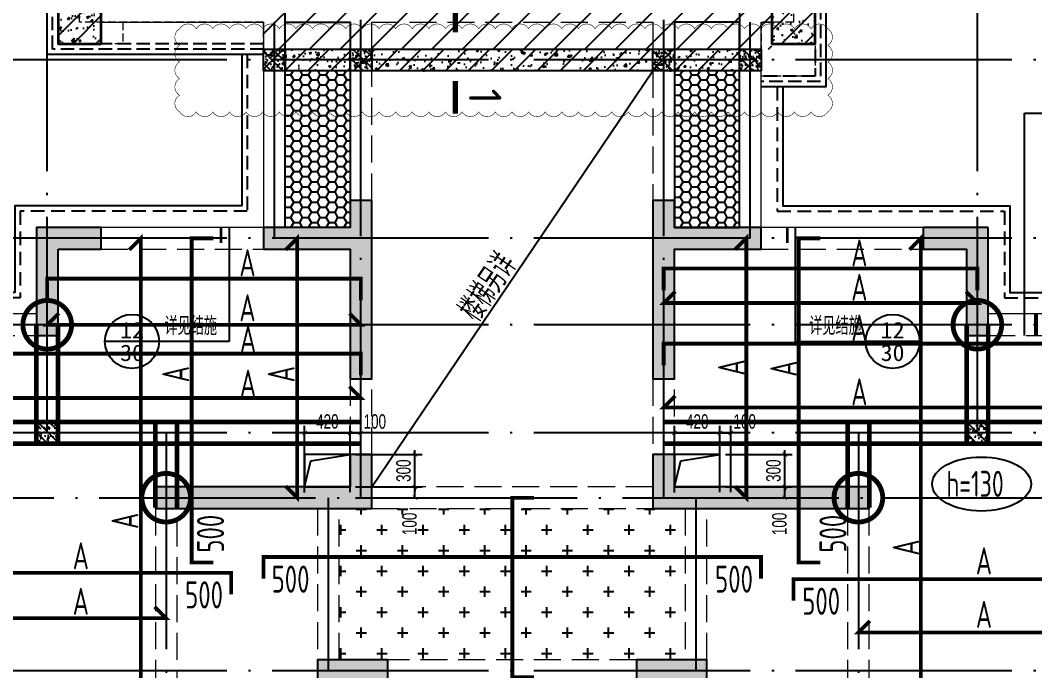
# Model space of a CAD drawing. Extents: x -812054 to 22247, y -644080 to 1003627.
# Drawn here: x -360705 to -351326, y -220460 to -214443 of the extents above; entities that cross this region are included whole.
import ezdxf
from ezdxf.enums import TextEntityAlignment as Align

# ---------------------------------------------------------------- set-up
doc = ezdxf.new("R2010")
doc.units = 0
doc.header["$LTSCALE"] = 1000
for name, pattern in [('__DASH', [0.35, 0.25, -0.1]), ('DASH', [0.35, 0.25, -0.1]), ('DOTE', [2.42, 2, -0.2, 0.02, -0.2]), ('HIDDEN', [0.375, 0.25, -0.125])]:
    doc.linetypes.add(name, pattern=pattern)
doc.layers.get('0').update_dxf_attribs({"linetype": 'CONTINUOUS'})
doc.layers.get('DEFPOINTS').update_dxf_attribs({"linetype": 'CONTINUOUS'})
doc.layers.add('+公共字体', color=7, linetype='CONTINUOUS', lineweight=20)
doc.layers.add('平面-看线', color=45, linetype='CONTINUOUS', lineweight=15)
for name, color, linetype in [('A-DOTE', 10, 'DOTE'), ('DIM_IDEN', 67, 'CONTINUOUS'), ('HATCH', 8, 'CONTINUOUS'), ('PUB_TEXT', 2, 'CONTINUOUS'), ('ROOF', 183, 'CONTINUOUS'), ('S-B板填充', 251, 'CONTINUOUS'), ('S-B板标注', 3, 'CONTINUOUS'), ('S-B板边线', 2, 'CONTINUOUS'), ('S-B板配筋', 6, 'CONTINUOUS'), ('S-B板配筋号', 7, 'CONTINUOUS'), ('S-C承台编号', 6, 'CONTINUOUS'), ('S-D洞口', 4, 'CONTINUOUS'), ('S-D洞口标注', 3, 'CONTINUOUS'), ('S-L主梁线', 4, 'DASH'), ('S-Q墙填充', 252, 'CONTINUOUS'), ('S-Q墙实线', 6, 'CONTINUOUS'), ('S-Z柱填充', 252, 'CONTINUOUS'), ('S-Z柱实线', 6, 'CONTINUOUS'), ('S-板正筋', 2, 'CONTINUOUS'), ('S-构造柱', 212, 'CONTINUOUS'), ('THICK', 6, 'CONTINUOUS'), ('看线', 251, 'CONTINUOUS')]:
    doc.layers.add(name, color=color, linetype=linetype)
doc.layers.add('审图修改', color=2, linetype='CONTINUOUS', plot=False)
doc.layers.add('配箍校核', color=34, linetype='CONTINUOUS', plot=False)
doc.styles.add('_TCH_AXIS', font='COMPLEX', dxfattribs={"bigfont": 'GBCBIG'})
doc.styles.add('_TCH_LABEL', font='simhei.ttf')
doc.styles.add('TSSD_Label', font='Tssdeng.shx', dxfattribs={"width": 0.7, "bigfont": 'hztxt.shx'})
doc.styles.add('TSSD_REIN', font='tssdeng.shx', dxfattribs={"width": 0.7, "height": 300, "bigfont": 'tssdchn.shx'})
doc.styles.add('结构文字', font='zstxt.shx', dxfattribs={"width": 0.7, "bigfont": 'zshz.shx'})
doc.dimstyles.new('STRUCK30', dxfattribs={"dimscale": 0.33333, "dimtxt": 400, "dimasz": 121, "dimexe": 200, "dimexo": 150, "dimgap": 115, "dimtad": 1, "dimdec": 0, "dimdsep": 46, "dimtxsty": '结构文字', "dimblk": 'ARCHTICK', "dimcen": 400, "dimclrd": 3, "dimclre": 3, "dimclrt": 7, "dimadec": 0, "dimazin": 0, "dimtfac": 1, "dimtdec": 0, "dimtix": 1, "dimtmove": 2, "dimatfit": 3, "dimldrblk": '_DIMX', "dimfxl": 1, "dimtolj": 1, "dimtzin": 0, "dimarcsym": 0})

# ---------------------------------------------------------------- blocks, each defined once
blk = doc.blocks.new('20210726.16350016')
at = {"layer": 'A-DOTE'}
for p, q in [((12800, 13700), (12800, 21100)), ((15700, 13100.3), (15700, 21100)), ((18500, 13100.3), (18500, 21100)), ((21400, 13700), (21400, 21100)), ((14900, 15500), (14900, 17600)), ((19300, 15500), (19300, 17600)), ((55600, 17150), (3600, 17150)), ((55600, 15500), (3600, 15500)), ((55600, 14700), (3600, 14700)), ((55600, 13700), (3600, 13700)), ((13900.2, 13700), (13900, 3600)), ((20299.8, 13700), (20300, 3600)), ((3600, 13100.3), (55600, 13100.3)), ((15400, 11500), (15400, 13100)), ((18800, 11500), (18800, 13100)), ((55600, 11500), (3600, 11500))]:
    blk.add_line(p, q, dxfattribs=at)
blk = doc.blocks.new('20210729.03492876')
at = {"layer": 'ROOF', "ltscale": 0.8}
for points in [[(10500, 13200), (8500, 13200), (8500, 16500), (15700, 16500), (15700, 12900), (15100, 12900)], [(10700, 13250), (10700, 13700), (9000, 13700), (9000, 16000), (15200, 16000), (15200, 13700), (14900, 13700), (14900, 13250)]]:
    blk.add_lwpolyline(points, dxfattribs=at)
at = {"layer": 'ROOF', "linetype": '__DASH', "ltscale": 0.5}
for points in [[(10500, 13250), (8550, 13250), (8550, 16450), (15650, 16450), (15650, 12950), (15100, 12950)], [(10500, 13300), (8600, 13300), (8600, 16400), (15600, 16400), (15600, 13000), (15100, 13000)]]:
    blk.add_lwpolyline(points, dxfattribs=at)
at = {"layer": '平面-看线', "linetype": 'DASH', "ltscale": 0.3}
for points in [[(10500, 13250), (10500, 13500), (9200, 13500), (9200, 13300), (8600, 13300), (8600, 14100)], [(15600, 13700), (15600, 13000), (15100, 13000)], [(10500, 13250), (10500, 13500), (8800, 13500), (8800, 16200), (15400, 16200), (15400, 13500), (15100, 13500), (15100, 13250)]]:
    blk.add_lwpolyline(points, dxfattribs=at)
at = {"layer": '看线', "color": 201}
for points in [[(10300, 13200), (10300, 11800), (8200, 11800), (8200, 11000), (1800, 11000), (1800, 10000), (0, 10000), (0, 1500), (2850, 1500)], [(15300, 12900), (15300, 11800), (17400, 11800), (17400, 11000), (23800, 11000), (23800, 11000), (25300, 11000)]]:
    blk.add_lwpolyline(points, dxfattribs=at)
at = {"layer": '看线', "color": 201, "linetype": 'HIDDEN', "ltscale": 0.5}
for points in [[(10350, 13200), (10350, 11750), (8250, 11750), (8250, 10950), (1850, 10950), (1850, 9950), (50, 9950), (50, 1550), (2900, 1550)], [(15250, 12900), (15250, 11750), (17350, 11750), (17350, 10950), (23750, 10950), (23750, 10950), (25300, 10950)]]:
    blk.add_lwpolyline(points, dxfattribs=at)
blk = doc.blocks.new('_ArchTick')
at = {"color": 0, "linetype": 'ByBlock', "const_width": 0.15}
blk.add_lwpolyline([(-0.5, -0.5), (0.5, 0.5)], dxfattribs=at)
blk = doc.blocks.new('*D1370')
at = {"layer": 'DEFPOINTS', "color": 0, "transparency": 16777216}
for p in [(-357656.5, -218459.8), (-357056.5, -218459.8), (-357656.5, -218759.8)]:
    blk.add_point(p, dxfattribs=at)
at = {"layer": 'S-D洞口标注', "color": 3, "lineweight": -2, "transparency": 16777216}
for p, q in [((-357056.5, -218459.8), (-357056.5, -218419.5)), ((-357606.5, -218459.8), (-356989.8, -218459.8)), ((-357056.5, -218759.8), (-357056.5, -218459.8)), ((-357606.5, -218759.8), (-356989.8, -218759.8)), ((-357056.5, -218759.8), (-357056.5, -218800.2))]:
    blk.add_line(p, q, dxfattribs=at)
at = {"layer": 'S-D洞口标注', "color": 3, "lineweight": -2, "transparency": 16777216, "xscale": 40.33293, "yscale": 40.33293, "zscale": 40.33293}
for p, rotation in [((-357056.5, -218459.8), 270), ((-357056.5, -218759.8), 90)]:
    blk.add_blockref('_ArchTick', p, dxfattribs=dict(at, rotation=rotation))
at = {"layer": 'S-D洞口标注', "color": 7, "transparency": 16777216, "insert": (-357161.5, -218609.8), "char_height": 133.33, "attachment_point": 5, "rotation": 90, "style": '结构文字'}
blk.add_mtext('\\A1;300', dxfattribs=at)
blk = doc.blocks.new('_DIMX')
blk.add_line((-150, 0), (150, 0))
at = {"const_width": 50}
blk.add_lwpolyline([(-70, -70), (70, 70)], dxfattribs=at)
blk = doc.blocks.new('*D1371')
at = {"layer": 'DEFPOINTS', "color": 0, "transparency": 16777216}
for p in [(-357656.5, -218260.4), (-358076.5, -218860.4), (-357656.5, -218859.8)]:
    blk.add_point(p, dxfattribs=at)
at = {"layer": 'S-D洞口标注', "color": 3, "lineweight": -2, "transparency": 16777216}
for p, q in [((-358076.5, -218810.4), (-358076.5, -218193.8)), ((-357656.5, -218809.8), (-357656.5, -218193.8)), ((-358076.5, -218260.4), (-357656.5, -218260.4))]:
    blk.add_line(p, q, dxfattribs=at)
at = {"layer": 'S-D洞口标注', "color": 3, "lineweight": -2, "transparency": 16777216, "xscale": 40.33293, "yscale": 40.33293, "zscale": 40.33293, "rotation": 180}
blk.add_blockref('_ArchTick', (-358076.5, -218260.4), dxfattribs=at)
at = {"layer": 'S-D洞口标注', "color": 3, "lineweight": -2, "transparency": 16777216, "xscale": 40.33293, "yscale": 40.33293, "zscale": 40.33293}
blk.add_blockref('_ArchTick', (-357656.5, -218260.4), dxfattribs=at)
at = {"layer": 'S-D洞口标注', "color": 7, "transparency": 16777216, "insert": (-357866.5, -218155.4), "char_height": 133.33, "attachment_point": 5, "style": '结构文字'}
blk.add_mtext('\\A1;420', dxfattribs=at)
blk = doc.blocks.new('*D1372')
at = {"layer": 'DEFPOINTS', "color": 0, "transparency": 16777216}
for p in [(-357556.5, -218260.4), (-357656.5, -218859.8), (-357556.5, -218859.8)]:
    blk.add_point(p, dxfattribs=at)
at = {"layer": 'S-D洞口标注', "color": 3, "lineweight": -2, "transparency": 16777216}
for p, q in [((-357656.5, -218809.8), (-357656.5, -218193.8)), ((-357556.5, -218809.8), (-357556.5, -218193.8)), ((-357656.5, -218260.4), (-357556.5, -218260.4))]:
    blk.add_line(p, q, dxfattribs=at)
at = {"layer": 'S-D洞口标注', "color": 3, "lineweight": -2, "transparency": 16777216, "xscale": 40.33293, "yscale": 40.33293, "zscale": 40.33293, "rotation": 180}
blk.add_blockref('_ArchTick', (-357656.5, -218260.4), dxfattribs=at)
at = {"layer": 'S-D洞口标注', "color": 3, "lineweight": -2, "transparency": 16777216, "xscale": 40.33293, "yscale": 40.33293, "zscale": 40.33293}
blk.add_blockref('_ArchTick', (-357556.5, -218260.4), dxfattribs=at)
at = {"layer": 'S-D洞口标注', "color": 7, "transparency": 16777216, "insert": (-357427.6, -218155.4), "char_height": 133.33, "attachment_point": 5, "style": '结构文字'}
blk.add_mtext('\\A1;100', dxfattribs=at)
blk = doc.blocks.new('*D1373')
at = {"layer": 'DEFPOINTS', "color": 0, "transparency": 16777216}
for p in [(-357656.5, -218759.8), (-357056.5, -218759.8), (-357656.5, -218859.8)]:
    blk.add_point(p, dxfattribs=at)
at = {"layer": 'S-D洞口标注', "color": 3, "lineweight": -2, "transparency": 16777216}
for p, q in [((-357606.5, -218759.8), (-356989.8, -218759.8)), ((-357056.5, -218859.8), (-357056.5, -218759.8)), ((-357606.5, -218859.8), (-356989.8, -218859.8))]:
    blk.add_line(p, q, dxfattribs=at)
at = {"layer": 'S-D洞口标注', "color": 3, "lineweight": -2, "transparency": 16777216, "xscale": 40.33293, "yscale": 40.33293, "zscale": 40.33293}
for p, rotation in [((-357056.5, -218759.8), 90), ((-357056.5, -218859.8), 270)]:
    blk.add_blockref('_ArchTick', p, dxfattribs=dict(at, rotation=rotation))
at = {"layer": 'S-D洞口标注', "color": 7, "transparency": 16777216, "insert": (-357106.5, -219101.8), "char_height": 133.33, "attachment_point": 5, "rotation": 90, "style": '结构文字'}
blk.add_mtext('\\A1;100', dxfattribs=at)
blk = doc.blocks.new('*D1374')
at = {"layer": 'DEFPOINTS', "color": 0, "transparency": 16777216}
for p in [(-354236.5, -218459.8), (-353636.5, -218459.8), (-354236.5, -218759.8)]:
    blk.add_point(p, dxfattribs=at)
at = {"layer": 'S-D洞口标注', "color": 3, "lineweight": -2, "transparency": 16777216}
for p, q in [((-353636.5, -218459.8), (-353636.5, -218419.5)), ((-354186.5, -218459.8), (-353569.8, -218459.8)), ((-353636.5, -218759.8), (-353636.5, -218459.8)), ((-354186.5, -218759.8), (-353569.8, -218759.8)), ((-353636.5, -218759.8), (-353636.5, -218800.2))]:
    blk.add_line(p, q, dxfattribs=at)
at = {"layer": 'S-D洞口标注', "color": 3, "lineweight": -2, "transparency": 16777216, "xscale": 40.33293, "yscale": 40.33293, "zscale": 40.33293}
for p, rotation in [((-353636.5, -218459.8), 270), ((-353636.5, -218759.8), 90)]:
    blk.add_blockref('_ArchTick', p, dxfattribs=dict(at, rotation=rotation))
at = {"layer": 'S-D洞口标注', "color": 7, "transparency": 16777216, "insert": (-353741.5, -218609.8), "char_height": 133.33, "attachment_point": 5, "rotation": 90, "style": '结构文字'}
blk.add_mtext('\\A1;300', dxfattribs=at)
blk = doc.blocks.new('*D1375')
at = {"layer": 'DEFPOINTS', "color": 0, "transparency": 16777216}
for p in [(-354236.5, -218260.4), (-354656.5, -218860.4), (-354236.5, -218859.8)]:
    blk.add_point(p, dxfattribs=at)
at = {"layer": 'S-D洞口标注', "color": 3, "lineweight": -2, "transparency": 16777216}
for p, q in [((-354656.5, -218810.4), (-354656.5, -218193.8)), ((-354236.5, -218809.8), (-354236.5, -218193.8)), ((-354656.5, -218260.4), (-354236.5, -218260.4))]:
    blk.add_line(p, q, dxfattribs=at)
at = {"layer": 'S-D洞口标注', "color": 3, "lineweight": -2, "transparency": 16777216, "xscale": 40.33293, "yscale": 40.33293, "zscale": 40.33293, "rotation": 180}
blk.add_blockref('_ArchTick', (-354656.5, -218260.4), dxfattribs=at)
at = {"layer": 'S-D洞口标注', "color": 3, "lineweight": -2, "transparency": 16777216, "xscale": 40.33293, "yscale": 40.33293, "zscale": 40.33293}
blk.add_blockref('_ArchTick', (-354236.5, -218260.4), dxfattribs=at)
at = {"layer": 'S-D洞口标注', "color": 7, "transparency": 16777216, "insert": (-354446.5, -218155.4), "char_height": 133.33, "attachment_point": 5, "style": '结构文字'}
blk.add_mtext('\\A1;420', dxfattribs=at)
blk = doc.blocks.new('*D1376')
at = {"layer": 'DEFPOINTS', "color": 0, "transparency": 16777216}
for p in [(-354136.5, -218260.4), (-354236.5, -218859.8), (-354136.5, -218859.8)]:
    blk.add_point(p, dxfattribs=at)
at = {"layer": 'S-D洞口标注', "color": 3, "lineweight": -2, "transparency": 16777216}
for p, q in [((-354236.5, -218809.8), (-354236.5, -218193.8)), ((-354136.5, -218809.8), (-354136.5, -218193.8)), ((-354236.5, -218260.4), (-354136.5, -218260.4))]:
    blk.add_line(p, q, dxfattribs=at)
at = {"layer": 'S-D洞口标注', "color": 3, "lineweight": -2, "transparency": 16777216, "xscale": 40.33293, "yscale": 40.33293, "zscale": 40.33293, "rotation": 180}
blk.add_blockref('_ArchTick', (-354236.5, -218260.4), dxfattribs=at)
at = {"layer": 'S-D洞口标注', "color": 3, "lineweight": -2, "transparency": 16777216, "xscale": 40.33293, "yscale": 40.33293, "zscale": 40.33293}
blk.add_blockref('_ArchTick', (-354136.5, -218260.4), dxfattribs=at)
at = {"layer": 'S-D洞口标注', "color": 7, "transparency": 16777216, "insert": (-354007.6, -218155.4), "char_height": 133.33, "attachment_point": 5, "style": '结构文字'}
blk.add_mtext('\\A1;100', dxfattribs=at)
blk = doc.blocks.new('*D1377')
at = {"layer": 'DEFPOINTS', "color": 0, "transparency": 16777216}
for p in [(-354236.5, -218759.8), (-353636.5, -218759.8), (-354236.5, -218859.8)]:
    blk.add_point(p, dxfattribs=at)
at = {"layer": 'S-D洞口标注', "color": 3, "lineweight": -2, "transparency": 16777216}
for p, q in [((-354186.5, -218759.8), (-353569.8, -218759.8)), ((-353636.5, -218859.8), (-353636.5, -218759.8)), ((-354186.5, -218859.8), (-353569.8, -218859.8))]:
    blk.add_line(p, q, dxfattribs=at)
at = {"layer": 'S-D洞口标注', "color": 3, "lineweight": -2, "transparency": 16777216, "xscale": 40.33293, "yscale": 40.33293, "zscale": 40.33293}
for p, rotation in [((-353636.5, -218759.8), 90), ((-353636.5, -218859.8), 270)]:
    blk.add_blockref('_ArchTick', p, dxfattribs=dict(at, rotation=rotation))
at = {"layer": 'S-D洞口标注', "color": 7, "transparency": 16777216, "insert": (-353686.5, -219101.8), "char_height": 133.33, "attachment_point": 5, "rotation": 90, "style": '结构文字'}
blk.add_mtext('\\A1;100', dxfattribs=at)
blk = doc.blocks.new('20210803.22403995')
at = {"layer": '+公共字体', "color": 2, "const_width": 45}
for points in [[(-856038.1, -168386.5, 1), (-856038.1, -167936.5, 1), (-856038.1, -168386.5, -1)], [(-847438.1, -168386.5, 1), (-847438.1, -167936.5, 1), (-847438.1, -168386.5, -1)], [(-854937.9, -169986.3, 1), (-854937.9, -169536.3, 1), (-854937.9, -169986.3, -1)], [(-848538.3, -169986.3, 1), (-848538.3, -169536.3, 1), (-848538.3, -169986.3, -1)]]:
    blk.add_lwpolyline(points, format="xyb", dxfattribs=at)
blk = doc.blocks.new('20210807.15313138')
at = {"layer": 'S-Q墙填充'}
h = blk.add_hatch(color=252, dxfattribs=at)
h.dxf.hatch_style = 1
h.paths.add_polyline_path([(72215.6, 67839.5), (72215.6, 68189.5), (72015.6, 68189.5), (72015.6, 67939.5), (71215.5, 67939.5), (71215.5, 67739.5), (72015.6, 67739.5), (72015.6, 66539.5), (72215.6, 66539.5)])
h = blk.add_hatch(color=252, dxfattribs=at)
h.dxf.hatch_style = 1
h.paths.add_polyline_path([(74815.6, 67839.5), (74815.6, 66539.5), (75015.6, 66539.5), (75015.6, 67739.5), (75815.2, 67739.5), (75815.2, 67939.5), (75015.6, 67939.5), (75015.6, 68189.5), (74815.6, 68189.5)])
h = blk.add_hatch(color=252, dxfattribs=at)
h.dxf.hatch_style = 1
h.paths.add_polyline_path([(69315.6, 67739.5), (69715.6, 67739.5), (69715.6, 67939.5), (69115.6, 67939.5), (69115.6, 66939.5), (69315.6, 66939.5)])
h = blk.add_hatch(color=252, dxfattribs=at)
h.dxf.hatch_style = 1
h.paths.add_polyline_path([(77915.6, 67939.5), (77315.7, 67939.5), (77315.7, 67739.5), (77715.6, 67739.5), (77715.6, 66939.5), (77915.6, 66939.5)])
h = blk.add_hatch(color=252, dxfattribs=at)
h.dxf.hatch_style = 1
h.paths.add_polyline_path([(72215.6, 65339.8), (72215.6, 65839.8), (72015.6, 65839.8), (72015.6, 65539.8), (71815.6, 65539.8), (70215.6, 65539.8), (70215.6, 65339.8), (71815.6, 65339.8)])
h = blk.add_hatch(color=252, dxfattribs=at)
h.dxf.hatch_style = 1
h.paths.add_polyline_path([(75015.6, 65539.8), (75015.6, 65839.8), (74815.6, 65839.8), (74815.6, 65339.8), (75215.5, 65339.8), (76815.6, 65339.8), (76815.6, 65539.8), (75215.5, 65539.8)])
h = blk.add_hatch(color=252, dxfattribs=at)
h.dxf.hatch_style = 1
h.paths.add_polyline_path([(72365.6, 63939.5), (71715.6, 63939.5), (71715.6, 63739.5), (72165.6, 63739.5), (72165.6, 63239.5), (72165.6, 61639.5), (72565.6, 61639.5), (72565.6, 61839.5), (72365.6, 61839.5), (72365.6, 63239.5)])
h = blk.add_hatch(color=252, dxfattribs=at)
h.dxf.hatch_style = 1
h.paths.add_polyline_path([(74865.6, 61639.5), (74865.6, 63239.5), (74865.6, 63739.5), (75315.5, 63739.5), (75315.5, 63939.5), (74665.6, 63939.5), (74665.6, 63239.5), (74665.6, 61839.5), (74465.6, 61839.5), (74465.6, 61639.5)])
at = {"layer": 'S-Z柱填充'}
h = blk.add_hatch(dxfattribs=at)
h.set_pattern_fill('ARMORED', color=256, scale=30, style=0)
h.set_pattern_definition([(50, (-310092.94, 38050.78), (215.178055, -18.82564), [22.5, -247.5]), (355, (-310092.94, 38050.78), (-41.6254, 225.65764), [18, -198]), (100.4514, (-310075.01, 38049.2), (173.55281, 206.83186), [19.12206, -210.34263]), (46.1842, (-310092.94, 38110.78), (320.17231, -49.6557), [33.75, -371.25]), (96.6356, (-310066.26, 38106.64), (280.3988, 292.23536), [28.6831, -315.5139]), (351.1842, (-310092.94, 38110.78), (280.39858, 292.23558), [27, -297]), (21, (-310062.94, 38095.78), (179.072116, -120.78567), [22.5, -247.5]), (326, (-310062.94, 38095.78), (72.9946, 217.54501), [18, -198]), (71.4514, (-310048.02, 38085.71), (252.06679, 96.75915), [19.12206, -210.34263]), (37.5, (-310092.945, 38050.78), (3.647957, 99.868156), [0, -195.6, 0, -201, 0, -198.75]), (7.5, (-310092.94, 38050.78), (78.92086, 118.323514), [0, -114.6, 0, -191.1, 0, -75.75]), (327.5, (-310159.845, 38050.78), (160.146731, -6.766462), [0, -75, 0, -234, 0, -310.5]), (317.5, (-310189.84, 38050.78), (174.95585, 30.031495), [0, -97.5, 0, -155.4, 0, -220.5]), (45, (-310092.94, 38050.78), (-106.06602, 106.06602), [])])
h.paths.add_polyline_path([(69715.6, 70039.5), (69315.6, 70039.5), (69315.6, 69639.5), (69715.6, 69639.5)])
h = blk.add_hatch(dxfattribs=at)
h.set_pattern_fill('ARMORED', color=256, scale=30, style=0)
h.set_pattern_definition([(50, (-309692.94, 38050.78), (215.178055, -18.82564), [22.5, -247.5]), (355, (-309692.94, 38050.78), (-41.6254, 225.65764), [18, -198]), (100.4514, (-309675.01, 38049.21), (173.55281, 206.83186), [19.12206, -210.34263]), (46.1842, (-309692.94, 38110.78), (320.17231, -49.6557), [33.75, -371.25]), (96.6356, (-309666.26, 38106.64), (280.3988, 292.23536), [28.6831, -315.5139]), (351.1842, (-309692.94, 38110.78), (280.39858, 292.23558), [27, -297]), (21, (-309662.94, 38095.78), (179.072116, -120.78567), [22.5, -247.5]), (326, (-309662.94, 38095.78), (72.9946, 217.54501), [18, -198]), (71.4514, (-309648.02, 38085.71), (252.06679, 96.75915), [19.12206, -210.34263]), (37.5, (-309692.945, 38050.78), (3.647957, 99.868156), [0, -195.6, 0, -201, 0, -198.75]), (7.5, (-309692.94, 38050.78), (78.92086, 118.323514), [0, -114.6, 0, -191.1, 0, -75.75]), (327.5, (-309759.845, 38050.78), (160.146731, -6.766462), [0, -75, 0, -234, 0, -310.5]), (317.5, (-309789.84, 38050.78), (174.95585, 30.031495), [0, -97.5, 0, -155.4, 0, -220.5]), (45, (-309692.94, 38050.78), (-106.06602, 106.06602), [])])
h.paths.add_polyline_path([(76315.6, 70039.5), (75915.6, 70039.5), (75915.6, 69639.5), (76315.6, 69639.5)])
at = {"layer": 'S-L主梁线', "linetype": 'ByBlock', "lineweight": 18}
for p, q in [((69715.6, 69839.5), (71215.2, 69839.6)), ((71215.2, 69839.6), (71215.5, 67939.5)), ((75815.2, 67939.5), (75815.5, 69839.5)), ((72015.6, 69589.5), (71415.2, 69589.5)), ((74815.1, 69589.5), (72215.6, 69589.5)), ((75615.4, 69589.5), (75015.1, 69589.5)), ((75815.7, 69589.5), (75815.4, 69589.5)), ((71215.5, 67939.5), (69715.6, 67939.5)), ((77315.7, 67939.5), (75815.2, 67939.5)), ((69115.6, 67139.5), (67515.7, 67139.5)), ((79515.6, 67139.5), (77915.6, 67139.5))]:
    blk.add_line(p, q, dxfattribs=at)
at = {"layer": 'S-L主梁线', "linetype": 'DASH', "lineweight": 18}
for p, q in [((71415.2, 69839.6), (72015.6, 69839.7)), ((71415.2, 69589.5), (71415.2, 69839.6)), ((72015.6, 69839.7), (72015.6, 69589.5)), ((72215.6, 69589.5), (72215.6, 69839.7)), ((72215.6, 69839.7), (74815, 69839.7)), ((74815, 69839.7), (74815.1, 69589.5)), ((75015.1, 69589.5), (75015, 69839.7)), ((75015, 69839.7), (75615.5, 69839.7)), ((75615.5, 69839.7), (75615.4, 69589.5)), ((75815.5, 69839.7), (75915.6, 69839.7)), ((71415.3, 69389.5), (72015.6, 69389.5)), ((71415.5, 67939.5), (71415.3, 69389.5)), ((72015.6, 69389.5), (72015.6, 68189.5)), ((72215.6, 68189.5), (72215.6, 69389.5)), ((72215.6, 69389.5), (74815.2, 69389.5)), ((74815.1, 69389.5), (74815.6, 68189.5)), ((75015.6, 68189.5), (75015, 69389.5)), ((75015.2, 69389.5), (75615.6, 69389.5)), ((75615.4, 69389.5), (75615.3, 67939.5)), ((69715.6, 67739.5), (71215.5, 67739.5)), ((75815.2, 67739.5), (77315.7, 67739.5)), ((67615.7, 66939.5), (69115.6, 66939.5)), ((77915.6, 66939.5), (79415.6, 66939.5)), ((72015.6, 66539.5), (72015.6, 65839.8)), ((72215.6, 65839.8), (72215.6, 66539.5)), ((74815.6, 66539.5), (74815.6, 65839.8)), ((75015.6, 65839.8), (75015.6, 66539.5)), ((74815.6, 65539.8), (72215.6, 65539.8)), ((70215.6, 65339.8), (70215.7, 63339.5)), ((70415.7, 63239.5), (70415.6, 65339.8)), ((71715.6, 65339.8), (71715.6, 63939.5)), ((71915.6, 63939.5), (71915.6, 65339.8)), ((72215.6, 65339.8), (74815.6, 65339.8)), ((75115.5, 65339.8), (75115.5, 63939.5)), ((75315.5, 63939.5), (75315.5, 65339.8)), ((76615.6, 65339.8), (76615.6, 63239.5)), ((76815.6, 63339.5), (76815.6, 65339.8)), ((74665.6, 63939.5), (72365.6, 63939.5))]:
    blk.add_line(p, q, dxfattribs=at)
at = {"layer": 'S-Q墙实线'}
blk.add_lwpolyline([(72215.6, 67839.5), (72215.6, 68189.5), (72015.6, 68189.5), (72015.6, 67939.5), (71215.5, 67939.5), (71215.5, 67739.5), (72015.6, 67739.5), (72015.6, 66539.5), (72215.6, 66539.5), (72215.6, 67839.5)], dxfattribs=at)
for points in [[(74815.6, 67839.5), (74815.6, 66539.5), (75015.6, 66539.5), (75015.6, 67739.5), (75815.2, 67739.5), (75815.2, 67939.5), (75015.6, 67939.5), (75015.6, 68189.5), (74815.6, 68189.5)], [(69315.6, 67739.5), (69715.6, 67739.5), (69715.6, 67939.5), (69115.6, 67939.5), (69115.6, 66939.5), (69315.6, 66939.5)], [(77915.6, 67939.5), (77315.7, 67939.5), (77315.7, 67739.5), (77715.6, 67739.5), (77715.6, 66939.5), (77915.6, 66939.5)], [(72215.6, 65339.8), (72215.6, 65839.8), (72015.6, 65839.8), (72015.6, 65539.8), (71815.6, 65539.8), (70215.6, 65539.8), (70215.6, 65339.8), (71815.6, 65339.8)], [(75015.6, 65539.8), (75015.6, 65839.8), (74815.6, 65839.8), (74815.6, 65339.8), (75215.5, 65339.8), (76815.6, 65339.8), (76815.6, 65539.8), (75215.5, 65539.8)], [(72365.6, 63939.5), (71715.6, 63939.5), (71715.6, 63739.5), (72165.6, 63739.5), (72165.6, 63239.5), (72165.6, 61639.5), (72565.6, 61639.5), (72565.6, 61839.5), (72365.6, 61839.5), (72365.6, 63239.5)], [(74865.6, 61639.5), (74865.6, 63239.5), (74865.6, 63739.5), (75315.5, 63739.5), (75315.5, 63939.5), (74665.6, 63939.5), (74665.6, 63239.5), (74665.6, 61839.5), (74465.6, 61839.5), (74465.6, 61639.5)]]:
    blk.add_lwpolyline(points, close=True, dxfattribs=at)
at = {"layer": 'S-Z柱实线', "lineweight": 35}
for points in [[(69715.6, 70039.5), (69315.6, 70039.5), (69315.6, 69639.5), (69715.6, 69639.5)], [(76315.6, 70039.5), (75915.6, 70039.5), (75915.6, 69639.5), (76315.6, 69639.5)]]:
    blk.add_lwpolyline(points, close=True, dxfattribs=at)
blk = doc.blocks.new('20210730.02141516')
at = {"layer": 'S-构造柱'}
h = blk.add_hatch(dxfattribs=at)
h.set_pattern_fill('ARMORED', color=256, scale=15, angle=-90, style=0)
h.set_pattern_definition([(320, (-154189.41, 3278673.45), (-9.4128202, -107.5890274), [11.25, -123.75]), (265, (-154189.41, 3278673.45), (112.82882, 20.8127), [9, -99]), (10.4514, (-154190.19, 3278664.49), (103.4159313, -86.7764073), [9.5610285, -105.1713168]), (316.1842, (-154159.41, 3278673.45), (-24.827852, -160.0861573), [16.875, -185.625]), (6.6356, (-154161.48, 3278660.11), (146.117681, -140.199406), [14.341543, -157.75695]), (261.1842, (-154159.41, 3278673.45), (146.11779, -140.199292), [13.5, -148.5]), (291, (-154166.91, 3278658.45), (-60.3928336, -89.5360578), [11.25, -123.75]), (236, (-154166.91, 3278658.45), (108.7725068, -36.4972998), [9, -99]), (341.4514, (-154171.94, 3278650.99), (48.3795745, -126.0333943), [9.5610285, -105.1713168]), (307.5, (-154189.41, 3278673.454), (49.93407807, -1.8239783), [0, -97.8, 0, -100.5, 0, -99.375]), (277.5, (-154189.41, 3278673.454), (59.1617568, -39.4604306), [0, -57.3, 0, -95.55, 0, -37.875]), (237.5, (-154189.41, 3278706.904), (-3.38323076, -80.07336543), [0, -37.5, 0, -117, 0, -155.25]), (227.5, (-154189.41, 3278721.904), (15.0157473, -87.4779254), [0, -48.75, 0, -77.7, 0, -110.25]), (315, (-154189.41, 3278673.454), (53.0330086, 53.0330086), [])])
h.paths.add_polyline_path([(200, 200), (200, 0), (0, 0), (0, 200)])
blk.add_lwpolyline([(200, 200), (200, 0), (0, 0), (0, 200)], close=True, dxfattribs=at)
blk = doc.blocks.new('20210809.18285270')
at = {"layer": 'ROOF', "rotation": 359.9999999538236}
for p in [(10300, 12550.2), (11100, 12550.2), (13900, 12550.2), (14700, 12550.2), (8200, 9100.2)]:
    blk.add_blockref('20210730.02141516', p, dxfattribs=at)
at = {"layer": 'ROOF'}
blk.add_blockref('20210730.02141516', (16800, 9100.2), dxfattribs=at)
blk = doc.blocks.new('20210811.10154474')
at = {"layer": 'DIM_IDEN'}
for p, q in [((17583.9, 13461.4), (18492.9, 13461.4)), ((17583.9, 11404.6), (17583.9, 13461.4)), ((10230.2, 12404.6), (10230.2, 11350.4)), ((15464, 12404.6), (15464, 11350.4)), ((9580.9, 11350.4), (9080.9, 11350.4)), ((10230.2, 11350.4), (9580.9, 11350.4)), ((15464, 11350.4), (16113.3, 11350.4)), ((16613.3, 11350.4), (16113.3, 11350.4))]:
    blk.add_line(p, q, dxfattribs=at)
for points, const_width in [([(10155.2, 12404.6), (10155.2, 12261.8)], 25), ([(15389, 12404.6), (15389, 12261.8)], 25), ([(17688.9, 11404.6), (17688.9, 11604.6)], 35)]:
    blk.add_lwpolyline(points, dxfattribs=dict(at, const_width=const_width))
for centre in [(9330.9, 11350.4), (16363.3, 11350.4)]:
    blk.add_circle(centre, 250, dxfattribs=at)
at = {"layer": 'PUB_TEXT', "style": '_TCH_AXIS'}
for p in [(9631, 11409.8), (15592.2, 11409.8)]:
    blk.add_text('详见结施', height=168.79, dxfattribs=at).set_placement(p)
at = {"layer": 'PUB_TEXT', "style": '_TCH_LABEL'}
for s, height, width, p, p2 in [('12', 151.14, 1.022989, (9219.7, 11379.6), (9442.1, 11379.6)), ('12', 151.14, 1.022989, (16252.1, 11379.6), (16474.4, 11379.6)), ('30', 151.93, 1.00565, (9221, 11169.5), (9440.8, 11169.5)), ('30', 151.93, 1.00565, (16253.4, 11169.5), (16473.1, 11169.5))]:
    blk.add_text(s, height=height, dxfattribs=dict(at, width=width)).set_placement(p, p2, align=Align.FIT)

msp = doc.modelspace()

# ---------------------------------------------------------------- hatches: boundary and pattern name
at = {"layer": 'HATCH'}
h = msp.add_hatch(dxfattribs=at)
h.set_pattern_fill('ARMORED', color=252, scale=30, style=0)
h.set_pattern_definition([(50, (-230695.57, -500790.74), (215.17805, -18.82564), [22.5, -247.5]), (355, (-230695.57, -500790.74), (-41.6254, 225.65764), [18, -198]), (100.4514, (-230677.64, -500792.3), (173.55281, 206.83186), [19.12206, -210.34263]), (46.1842, (-230695.57, -500730.74), (320.17231, -49.6557), [33.75, -371.25]), (96.6356, (-230668.9, -500734.88), (280.3988, 292.23536), [28.6831, -315.5139]), (351.1842, (-230695.57, -500730.74), (280.3986, 292.23558), [27, -297]), (21, (-230665.57, -500745.74), (179.07212, -120.78567), [22.5, -247.5]), (326, (-230665.57, -500745.74), (72.9946, 217.54501), [18, -198]), (71.4514, (-230650.65, -500755.8), (252.06679, 96.75915), [19.12206, -210.34263]), (37.5, (-230695.575, -500790.74), (3.647957, 99.868156), [0, -195.6, 0, -201, 0, -198.75]), (7.5, (-230695.57, -500790.74), (78.92086, 118.323514), [0, -114.6, 0, -191.1, 0, -75.75]), (327.5, (-230762.475, -500790.74), (160.14673, -6.766462), [0, -75, 0, -234, 0, -310.5]), (317.5, (-230792.47, -500790.74), (174.95585, 30.031495), [0, -97.5, 0, -155.4, 0, -220.5]), (45, (-230695.57, -500790.74), (-106.06602, 106.06602), [])])
h.paths.add_polyline_path([(-358456.87, -214710.23), (-353856.69, -214710.22), (-353856.69, -214910.12), (-358456.87, -214910.14)])
at = {"layer": 'S-B板填充'}
h = msp.add_hatch(dxfattribs=at)
h.set_pattern_fill('METAL', color=256, scale=50, style=0)
h.set_pattern_definition([(45, (-270922.54, -366603.97), (-141.42136, 141.42136), [])])
edge = h.paths.add_edge_path()
edge.add_line((-358456.48, -214710.22), (-353756.48, -214709.99))
edge.add_line((-353756.48, -214709.99), (-353756.48, -214259.97))
edge.add_line((-353756.48, -214259.97), (-353756.48, -214060.11))
edge.add_line((-353756.48, -214060.11), (-353756.49, -211960.1))
edge.add_line((-353756.49, -211960.1), (-359956.47, -211960.1))
edge.add_line((-359956.47, -211960.1), (-359956.48, -214260.1))
edge.add_line((-359956.48, -214260.1), (-358456.49, -214260.1))
edge.add_line((-358456.49, -214260.1), (-358456.48, -214710.1))
at = {"layer": 'S-B板填充', "linetype": 'ByBlock'}
h = msp.add_hatch(dxfattribs=at)
h.set_pattern_fill('HONEY', color=252, scale=17.142857, style=0)
h.set_pattern_definition([(0, (-302577.857, -398496.506), (81.642857, 47.136514), [54.42857, -108.857143]), (120, (-302577.857, -398496.506), (-81.642847, 47.136531), [54.42857, -108.857143]), (60, (-302577.857, -398496.506), (1e-05, 94.273045), [-108.857143, 54.42857])])
h.paths.add_polyline_path([(-358256.62, -216360.1), (-357656.48, -216360.1), (-357656.48, -214910.12), (-358256.48, -214910.19)])
h = msp.add_hatch(dxfattribs=at)
h.set_pattern_fill('HONEY', color=252, scale=17.142857, style=0)
h.set_pattern_definition([(0, (-298978.047, -398496.37), (81.642857, 47.136514), [54.42857, -108.857143]), (120, (-298978.047, -398496.37), (-81.642847, 47.136531), [54.42857, -108.857143]), (60, (-298978.047, -398496.37), (1e-05, 94.273045), [-108.857143, 54.42857])])
h.paths.add_polyline_path([(-354656.81, -216359.97), (-354056.67, -216359.97), (-354056.48, -214910.1), (-354656.48, -214910.1)])
at = {"layer": 'S-B板填充'}
h = msp.add_hatch(dxfattribs=at)
h.set_pattern_fill('CROSS', color=252, scale=30, style=0)
h.set_pattern_definition([(0, (-270922.54, -366603.97), (190.5, 190.5), [95.25, -285.75]), (90, (-270874.91, -366651.6), (-190.5, 190.5), [95.25, -285.75])])
h.paths.add_polyline_path([(-357756.54, -218959.83), (-354556.6, -218959.83), (-354556.6, -220360.1), (-357756.54, -220360.1)])

# ---------------------------------------------------------------- linework, layer by layer
at = {"layer": 'ROOF'}
for points in [[(-358256.48, -214460.1), (-357656.48, -214460.1), (-357656.48, -216360.1), (-358256.48, -216360.1)], [(-354656.48, -216360.1), (-354056.48, -216360.1), (-354056.48, -214460.1), (-354656.48, -214460.1)]]:
    msp.add_lwpolyline(points, close=True, dxfattribs=at)
at = {"layer": 'S-B板标注'}
msp.add_ellipse((-351817.61, -218733.46), major_axis=(-457.33, 0), ratio=0.5472416, dxfattribs=at)
at = {"layer": 'S-B板边线'}
msp.add_lwpolyline([(-358456.87, -214710.23), (-353856.69, -214710.22), (-353856.69, -214910.12), (-358456.87, -214910.14)], close=True, dxfattribs=at)
at = {"layer": 'S-B板配筋', "lineweight": 35, "const_width": 35}
for points in [[(-359696.53, -220954.04), (-359590.46, -221060.1), (-359590.46, -216460.1), (-359696.53, -216566.17)], [(-358921.28, -219459.83), (-359121.28, -219459.83), (-359121.28, -216460.1), (-358921.28, -216460.1)], [(-358252.32, -218753.77), (-358146.25, -218859.83), (-358146.25, -216460.1), (-358252.32, -216566.17)], [(-354098.89, -218753.77), (-353992.82, -218859.83), (-353992.82, -216460.1), (-354098.89, -216566.17)], [(-353308.44, -219459.83), (-353508.44, -219459.83), (-353508.44, -216460.1), (-353308.44, -216460.1)], [(-352484.34, -220954.04), (-352378.27, -221060.1), (-352378.27, -216460.1), (-352484.34, -216566.17)], [(-354756.49, -216940.01), (-354756.49, -216740.01), (-351856.48, -216740.01), (-351856.48, -216940.01)], [(-360456.49, -217033.72), (-360456.49, -216833.72), (-357556.49, -216833.72), (-357556.49, -217033.72)], [(-354650.42, -216952.24), (-354756.49, -217058.31), (-351856.49, -217058.31), (-351962.55, -216952.25)], [(-360350.42, -217154.04), (-360456.49, -217260.1), (-357556.49, -217260.1), (-357662.55, -217154.04)], [(-354756.48, -217634.67), (-354756.48, -217434.67), (-350156.48, -217434.67), (-350156.48, -217634.67)], [(-362216.47, -217726.75), (-362216.47, -217526.75), (-357556.48, -217526.75), (-357556.48, -217726.75)], [(-362050.41, -217830.73), (-362156.48, -217936.8), (-357556.49, -217936.81), (-357662.55, -217830.74)], [(-354650.42, -217918.95), (-354756.49, -218025.01), (-350156.49, -218025.01), (-350262.55, -217918.95)], [(-355956.48, -220520.1), (-356156.48, -220520.1), (-356156.48, -218859.83), (-355956.48, -218859.83)], [(-358456.54, -219608.14), (-358456.54, -219408.14), (-353856.6, -219408.14), (-353856.6, -219608.14)], [(-362756.47, -219753.71), (-362756.47, -219553.71), (-358756.47, -219553.7), (-358756.47, -219753.7)], [(-353556.48, -219812.44), (-353556.48, -219612.44), (-349556.48, -219612.44), (-349556.48, -219812.44)], [(-362050.41, -219868.48), (-362156.48, -219974.55), (-359356.31, -219974.55), (-359462.37, -219868.48)], [(-352850.43, -220000.64), (-352956.5, -220106.71), (-350156.49, -220106.71), (-350262.55, -220000.64)]]:
    msp.add_lwpolyline(points, dxfattribs=at)
at = {"layer": 'S-B板配筋号', "color": 1}
msp.add_lwpolyline([(-357456.48, -218759.83), (-354856.96, -214910.1)], dxfattribs=at)
at = {"layer": 'S-D洞口', "color": 5}
for points in [[(-358076.48, -218759.83), (-357656.48, -218759.83), (-357656.48, -218459.83), (-358076.48, -218459.83), (-358076.48, -218759.83), (-358018.15, -218518.17), (-357656.48, -218459.83)], [(-354656.48, -218759.83), (-354236.48, -218759.83), (-354236.48, -218459.83), (-354656.48, -218459.83), (-354656.48, -218759.83), (-354598.14, -218518.17), (-354236.48, -218459.83)]]:
    msp.add_lwpolyline(points, dxfattribs=at)
at = {"layer": 'S-板正筋', "color": 5, "linetype": 'DASH', "const_width": 42.86}
for points in [[(-360556.48, -217260.1), (-360556.48, -218360.1)], [(-360356.48, -217260.1), (-360356.48, -218360.1)], [(-351956.47, -217260.1), (-351956.47, -218360.1)], [(-351756.47, -217260.1), (-351756.47, -218360.1)], [(-357556.46, -218160.1), (-362156.48, -218160.1)], [(-359456.48, -218950.55), (-359456.48, -218160.1)], [(-359256.46, -218950.55), (-359256.46, -218160.1)], [(-354756.49, -218160.1), (-350156.47, -218160.1)], [(-353056.49, -218950.55), (-353056.49, -218160.1)], [(-352856.48, -218950.55), (-352856.48, -218160.1)], [(-357556.46, -218360.1), (-362156.48, -218360.1)], [(-354756.49, -218360.1), (-350156.47, -218360.1)]]:
    msp.add_lwpolyline(points, dxfattribs=at)
at = {"layer": 'THICK', "const_width": 50}
for points in [[(-356682.5, -214554.98), (-356682.5, -214254.98)], [(-356682.5, -215005.59), (-356682.5, -215305.59)]]:
    msp.add_lwpolyline(points, dxfattribs=at)
at = {"layer": '审图修改', "const_width": 5}
msp.add_lwpolyline([(-359232.08, -214521.91, -0.5773503), (-359078.45, -214521.91, -0.5773503), (-358924.83, -214521.91, -0.5773503), (-358771.2, -214521.91, -0.5773503), (-358617.57, -214521.91, -0.5773503), (-358463.94, -214521.91, -0.5773503), (-358310.31, -214521.91, -0.5773503), (-358156.69, -214521.91, -0.5773503), (-358003.06, -214521.91, -0.5773503), (-357849.43, -214521.91, -0.5773503), (-357695.8, -214521.91, -0.5773503), (-357542.17, -214521.91, -0.5773503), (-357388.54, -214521.91, -0.5773503), (-357234.92, -214521.91, -0.5773503), (-357081.29, -214521.91, -0.5773503), (-356927.66, -214521.91, -0.5773503), (-356774.03, -214521.91, -0.5773503), (-356620.4, -214521.91, -0.5773503), (-356466.78, -214521.91, -0.5773503), (-356313.15, -214521.91, -0.5773503), (-356159.52, -214521.91, -0.5773503), (-356005.89, -214521.91, -0.5773503), (-355852.26, -214521.91, -0.5773503), (-355698.64, -214521.91, -0.5773503), (-355545.01, -214521.91, -0.5773503), (-355391.38, -214521.91, -0.5773503), (-355237.75, -214521.91, -0.5773503), (-355084.12, -214521.91, -0.5773503), (-354930.5, -214521.91, -0.5773503), (-354776.87, -214521.91, -0.5773503), (-354623.24, -214521.91, -0.5773503), (-354469.61, -214521.91, -0.5773503), (-354315.98, -214521.91, -0.5773503), (-354162.36, -214521.91, -0.5773503), (-354008.73, -214521.91, -0.5773503), (-353855.1, -214521.91, -0.5773503), (-353701.47, -214521.91, -0.5773503), (-353547.84, -214521.91, -0.5773503), (-353394.21, -214521.91, -0.5773503), (-353240.59, -214521.91, -0.5773503), (-353240.59, -214675.54, -0.5773503), (-353240.59, -214829.17, -0.5773503), (-353240.59, -214982.8, -0.5773503), (-353240.59, -215136.43, -0.5773503), (-353240.59, -215290.05, -0.5773503), (-353394.21, -215290.05, -0.5773503), (-353547.84, -215290.05, -0.5773503), (-353701.47, -215290.05, -0.5773503), (-353855.1, -215290.05, -0.5773503), (-354008.73, -215290.05, -0.5773503), (-354162.36, -215290.05, -0.5773503), (-354315.98, -215290.05, -0.5773503), (-354469.61, -215290.05, -0.5773503), (-354623.24, -215290.05, -0.5773503), (-354776.87, -215290.05, -0.5773503), (-354930.5, -215290.05, -0.5773503), (-355084.12, -215290.05, -0.5773503), (-355237.75, -215290.05, -0.5773503), (-355391.38, -215290.05, -0.5773503), (-355545.01, -215290.05, -0.5773503), (-355698.64, -215290.05, -0.5773503), (-355852.26, -215290.05, -0.5773503), (-356005.89, -215290.05, -0.5773503), (-356159.52, -215290.05, -0.5773503), (-356313.15, -215290.05, -0.5773503), (-356466.78, -215290.05, -0.5773503), (-356620.4, -215290.05, -0.5773503), (-356774.03, -215290.05, -0.5773503), (-356927.66, -215290.05, -0.5773503), (-357081.29, -215290.05, -0.5773503), (-357234.92, -215290.05, -0.5773503), (-357388.54, -215290.05, -0.5773503), (-357542.17, -215290.05, -0.5773503), (-357695.8, -215290.05, -0.5773503), (-357849.43, -215290.05, -0.5773503), (-358003.06, -215290.05, -0.5773503), (-358156.69, -215290.05, -0.5773503), (-358310.31, -215290.05, -0.5773503), (-358463.94, -215290.05, -0.5773503), (-358617.57, -215290.05, -0.5773503), (-358771.2, -215290.05, -0.5773503), (-358924.83, -215290.05, -0.5773503), (-359078.45, -215290.05, -0.5773503), (-359232.08, -215290.05, -0.5773503), (-359232.08, -215136.43, -0.5773503), (-359232.08, -214982.8, -0.5773503), (-359232.08, -214829.17, -0.5773503), (-359232.08, -214675.54, -0.5773503), (-359232.08, -214521.91, -0.5773503), (-359232.08, -214521.91, -0.5773503)], format="xyb", dxfattribs=at)

# ---------------------------------------------------------------- block references
msp.add_blockref('20210729.03492876', (-368956.48, -227960.1))
at = {"layer": 'A-DOTE'}
msp.add_blockref('20210726.16350016', (-373256.48, -231960.15), dxfattribs=at)
at = {"layer": 'PUB_TEXT'}
msp.add_blockref('20210811.10154474', (-369003.56, -228764.73), dxfattribs=at)
at = {"layer": 'S-C承台编号'}
msp.add_blockref('20210803.22403995', (495581.66, -49098.57), dxfattribs=at)
at = {"layer": 'S-Q墙填充'}
msp.add_blockref('20210807.15313138', (-429672.12, -284299.65), dxfattribs=at)
at = {"layer": '配箍校核'}
msp.add_blockref('20210809.18285270', (-368756.49, -227460.27), dxfattribs=at)

# ---------------------------------------------------------------- texts
at = {"layer": 'S-B板标注', "color": 7, "style": 'TSSD_REIN', "width": 0.7}
msp.add_text('h=130', height=240, dxfattribs=at).set_placement((-352142.3, -218851.6))
at = {"layer": 'S-B板配筋号', "color": 1, "style": 'TSSD_REIN', "width": 0.7}
for p in [(-353022.87, -216720.44), (-358680, -216811.3), (-353022.87, -217038.74), (-358680, -217228.25), (-353022.87, -217415.1), (-358675.19, -217515.26), (-358675.19, -217925.31), (-353022.87, -218005.44), (-360220.88, -219521.85), (-351870.68, -219569.24), (-360220.88, -219942.69), (-351870.68, -220063.5)]:
    msp.add_text('A', height=250, dxfattribs=at).set_placement(p)
for s, rotation, p in [('楼梯另详', 55.970982, (-356466.78, -217253.71)), ('A', 449.999992, (-354005.49, -217730.04)), ('A', 449.999992, (-359143.9, -217792.43)), ('A', 449.999992, (-358168.87, -217792.43)), ('A', 449.999992, (-353521.1, -217741.32)), ('A', 449.999992, (-359613.08, -219149.55)), ('A', 449.999992, (-352390.94, -219396.07))]:
    msp.add_text(s, height=250, rotation=rotation, dxfattribs=at).set_placement(p)
at = {"layer": 'S-B板配筋号', "style": 'TSSD_REIN', "width": 0.7}
for p in [(-359071.21, -219192.62), (-353316.6, -219193.1)]:
    msp.add_text('500', height=250, rotation=449.999992, dxfattribs=at).set_placement(p, align=Align.TOP_CENTER)
for p in [(-358206.54, -219488.14), (-354106.6, -219488.14), (-359006.47, -219633.7), (-353300.37, -219692.44)]:
    msp.add_text('500', height=250, dxfattribs=at).set_placement(p, align=Align.TOP_CENTER)
at = {"layer": 'THICK', "style": 'TSSD_Label'}
msp.add_text('1', height=300, rotation=270, dxfattribs=at).set_placement((-356557.5, -215074.82))

# ---------------------------------------------------------------- dimensions: what is measured, and where the dimension line sits
at = {"layer": 'S-D洞口标注'}
for base, p1, p2, picture, middle in [((-357656.48, -218260.43), (-358076.48, -218860.43), (-357656.48, -218859.83), '*D1371', (-357866.48, -218155.43)), ((-354236.47, -218260.43), (-354656.48, -218860.43), (-354236.47, -218859.83), '*D1375', (-354446.47, -218155.43))]:
    dim = msp.add_linear_dim(base=base, p1=p1, p2=p2, dimstyle='STRUCK30', dxfattribs=at)
    dim.commit()
    dim.dimension.update_dxf_attribs({"geometry": picture, "text_midpoint": middle})
for base, p1, p2, picture, middle in [((-357556.49, -218260.43), (-357656.48, -218859.83), (-357556.49, -218859.83), '*D1372', (-357427.6, -218155.43)), ((-354136.48, -218260.43), (-354236.47, -218859.83), (-354136.48, -218859.83), '*D1376', (-354007.6, -218155.43))]:
    dim = msp.add_linear_dim(base=base, p1=p1, p2=p2, dimstyle='STRUCK30', dxfattribs=at)
    dim.commit()
    dim.dimension.update_dxf_attribs({"geometry": picture, "text_midpoint": middle, "dimtype": 160})
for base, p1, p2, picture, middle in [((-357056.48, -218459.83), (-357656.48, -218759.83), (-357656.48, -218459.83), '*D1370', (-357161.48, -218609.83)), ((-353636.47, -218459.83), (-354236.47, -218759.83), (-354236.47, -218459.83), '*D1374', (-353741.47, -218609.83))]:
    dim = msp.add_linear_dim(base=base, p1=p1, p2=p2, angle=90, dimstyle='STRUCK30', dxfattribs=at)
    dim.commit()
    dim.dimension.update_dxf_attribs({"geometry": picture, "text_midpoint": middle})
for base, p1, p2, picture, middle in [((-357056.48, -218759.83), (-357656.48, -218859.83), (-357656.48, -218759.83), '*D1373', (-357106.48, -219101.76)), ((-353636.47, -218759.83), (-354236.47, -218859.83), (-354236.47, -218759.83), '*D1377', (-353686.47, -219101.76))]:
    dim = msp.add_linear_dim(base=base, p1=p1, p2=p2, angle=90, dimstyle='STRUCK30', dxfattribs=at)
    dim.commit()
    dim.dimension.update_dxf_attribs({"geometry": picture, "text_midpoint": middle, "dimtype": 160})

doc.saveas('drawing.dxf')
